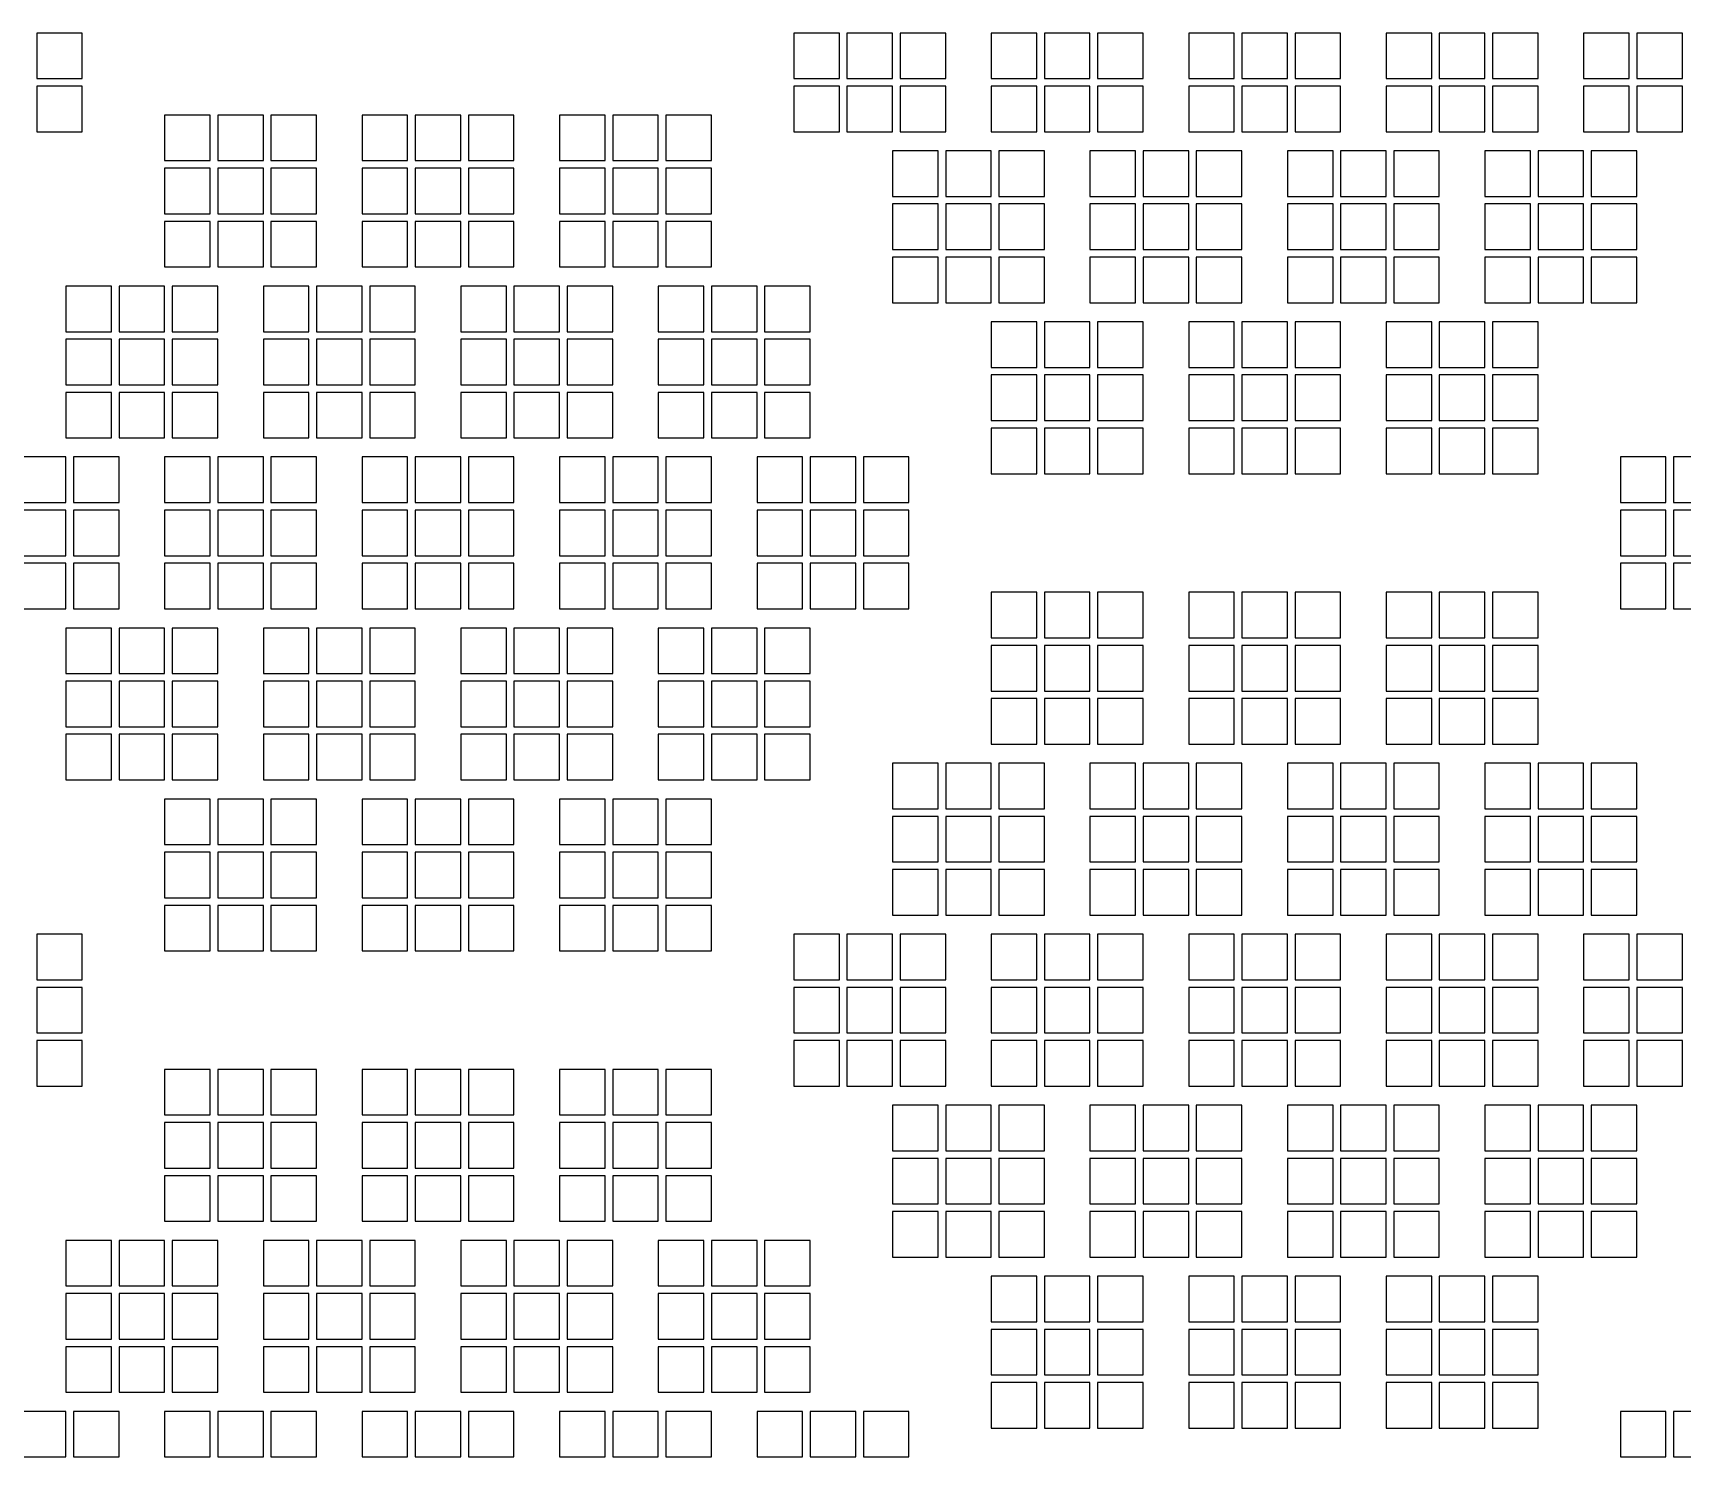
# Model space of a CAD drawing. Extents: x -49 to 54, y -38 to 38.
# Drawn here: x 27.26 to 38.13, y -20.22 to -10.85 of the extents above; entities that cross this region are included whole.
import ezdxf

# ---------------------------------------------------------------- set-up
doc = ezdxf.new("R2010")
doc.units = 0
doc.layers.add('BACK_LAYER', color=5, linetype='CONTINUOUS')

msp = doc.modelspace()

# ---------------------------------------------------------------- linework, layer by layer
at = {"layer": 'BACK_LAYER'}
for points in [[(27.288, -11.147), (27.588, -11.147), (27.588, -10.847), (27.288, -10.847)], [(32.272, -11.147), (32.572, -11.147), (32.572, -10.847), (32.272, -10.847)], [(32.622, -11.147), (32.922, -11.147), (32.922, -10.847), (32.622, -10.847)], [(32.972, -11.147), (33.272, -11.147), (33.272, -10.847), (32.972, -10.847)], [(33.572, -11.147), (33.872, -11.147), (33.872, -10.847), (33.572, -10.847)], [(33.922, -11.147), (34.222, -11.147), (34.222, -10.847), (33.922, -10.847)], [(34.272, -11.147), (34.572, -11.147), (34.572, -10.847), (34.272, -10.847)], [(34.872, -11.147), (35.172, -11.147), (35.172, -10.847), (34.872, -10.847)], [(35.222, -11.147), (35.522, -11.147), (35.522, -10.847), (35.222, -10.847)], [(35.572, -11.147), (35.872, -11.147), (35.872, -10.847), (35.572, -10.847)], [(36.172, -11.147), (36.472, -11.147), (36.472, -10.847), (36.172, -10.847)], [(36.522, -11.147), (36.822, -11.147), (36.822, -10.847), (36.522, -10.847)], [(36.872, -11.147), (37.172, -11.147), (37.172, -10.847), (36.872, -10.847)], [(37.472, -11.147), (37.772, -11.147), (37.772, -10.847), (37.472, -10.847)], [(37.822, -11.147), (38.122, -11.147), (38.122, -10.847), (37.822, -10.847)], [(27.288, -11.497), (27.588, -11.497), (27.588, -11.197), (27.288, -11.197)], [(32.272, -11.497), (32.572, -11.497), (32.572, -11.197), (32.272, -11.197)], [(32.622, -11.497), (32.922, -11.497), (32.922, -11.197), (32.622, -11.197)], [(32.972, -11.497), (33.272, -11.497), (33.272, -11.197), (32.972, -11.197)], [(33.572, -11.497), (33.872, -11.497), (33.872, -11.197), (33.572, -11.197)], [(33.922, -11.497), (34.222, -11.497), (34.222, -11.197), (33.922, -11.197)], [(34.272, -11.497), (34.572, -11.497), (34.572, -11.197), (34.272, -11.197)], [(34.872, -11.497), (35.172, -11.497), (35.172, -11.197), (34.872, -11.197)], [(35.222, -11.497), (35.522, -11.497), (35.522, -11.197), (35.222, -11.197)], [(35.572, -11.497), (35.872, -11.497), (35.872, -11.197), (35.572, -11.197)], [(36.172, -11.497), (36.472, -11.497), (36.472, -11.197), (36.172, -11.197)], [(36.522, -11.497), (36.822, -11.497), (36.822, -11.197), (36.522, -11.197)], [(36.872, -11.497), (37.172, -11.497), (37.172, -11.197), (36.872, -11.197)], [(37.472, -11.497), (37.772, -11.497), (37.772, -11.197), (37.472, -11.197)], [(37.822, -11.497), (38.122, -11.497), (38.122, -11.197), (37.822, -11.197)], [(28.13, -11.687), (28.43, -11.687), (28.43, -11.387), (28.13, -11.387)], [(28.48, -11.687), (28.78, -11.687), (28.78, -11.387), (28.48, -11.387)], [(28.83, -11.687), (29.13, -11.687), (29.13, -11.387), (28.83, -11.387)], [(29.43, -11.687), (29.73, -11.687), (29.73, -11.387), (29.43, -11.387)], [(29.78, -11.687), (30.08, -11.687), (30.08, -11.387), (29.78, -11.387)], [(30.13, -11.687), (30.43, -11.687), (30.43, -11.387), (30.13, -11.387)], [(30.73, -11.687), (31.03, -11.687), (31.03, -11.387), (30.73, -11.387)], [(31.08, -11.687), (31.38, -11.687), (31.38, -11.387), (31.08, -11.387)], [(31.43, -11.687), (31.73, -11.687), (31.73, -11.387), (31.43, -11.387)], [(32.922, -11.922), (33.222, -11.922), (33.222, -11.622), (32.922, -11.622)], [(33.272, -11.922), (33.572, -11.922), (33.572, -11.622), (33.272, -11.622)], [(33.622, -11.922), (33.922, -11.922), (33.922, -11.622), (33.622, -11.622)], [(34.222, -11.922), (34.522, -11.922), (34.522, -11.622), (34.222, -11.622)], [(34.572, -11.922), (34.872, -11.922), (34.872, -11.622), (34.572, -11.622)], [(34.922, -11.922), (35.222, -11.922), (35.222, -11.622), (34.922, -11.622)], [(35.522, -11.922), (35.822, -11.922), (35.822, -11.622), (35.522, -11.622)], [(35.872, -11.922), (36.172, -11.922), (36.172, -11.622), (35.872, -11.622)], [(36.222, -11.922), (36.522, -11.922), (36.522, -11.622), (36.222, -11.622)], [(36.822, -11.922), (37.122, -11.922), (37.122, -11.622), (36.822, -11.622)], [(37.172, -11.922), (37.472, -11.922), (37.472, -11.622), (37.172, -11.622)], [(37.522, -11.922), (37.822, -11.922), (37.822, -11.622), (37.522, -11.622)], [(28.13, -12.037), (28.43, -12.037), (28.43, -11.737), (28.13, -11.737)], [(28.48, -12.037), (28.78, -12.037), (28.78, -11.737), (28.48, -11.737)], [(28.83, -12.037), (29.13, -12.037), (29.13, -11.737), (28.83, -11.737)], [(29.43, -12.037), (29.73, -12.037), (29.73, -11.737), (29.43, -11.737)], [(29.78, -12.037), (30.08, -12.037), (30.08, -11.737), (29.78, -11.737)], [(30.13, -12.037), (30.43, -12.037), (30.43, -11.737), (30.13, -11.737)], [(30.73, -12.037), (31.03, -12.037), (31.03, -11.737), (30.73, -11.737)], [(31.08, -12.037), (31.38, -12.037), (31.38, -11.737), (31.08, -11.737)], [(31.43, -12.037), (31.73, -12.037), (31.73, -11.737), (31.43, -11.737)], [(32.922, -12.272), (33.222, -12.272), (33.222, -11.972), (32.922, -11.972)], [(33.272, -12.272), (33.572, -12.272), (33.572, -11.972), (33.272, -11.972)], [(33.622, -12.272), (33.922, -12.272), (33.922, -11.972), (33.622, -11.972)], [(34.222, -12.272), (34.522, -12.272), (34.522, -11.972), (34.222, -11.972)], [(34.572, -12.272), (34.872, -12.272), (34.872, -11.972), (34.572, -11.972)], [(34.922, -12.272), (35.222, -12.272), (35.222, -11.972), (34.922, -11.972)], [(35.522, -12.272), (35.822, -12.272), (35.822, -11.972), (35.522, -11.972)], [(35.872, -12.272), (36.172, -12.272), (36.172, -11.972), (35.872, -11.972)], [(36.222, -12.272), (36.522, -12.272), (36.522, -11.972), (36.222, -11.972)], [(36.822, -12.272), (37.122, -12.272), (37.122, -11.972), (36.822, -11.972)], [(37.172, -12.272), (37.472, -12.272), (37.472, -11.972), (37.172, -11.972)], [(37.522, -12.272), (37.822, -12.272), (37.822, -11.972), (37.522, -11.972)], [(28.13, -12.387), (28.43, -12.387), (28.43, -12.087), (28.13, -12.087)], [(28.48, -12.387), (28.78, -12.387), (28.78, -12.087), (28.48, -12.087)], [(28.83, -12.387), (29.13, -12.387), (29.13, -12.087), (28.83, -12.087)], [(29.43, -12.387), (29.73, -12.387), (29.73, -12.087), (29.43, -12.087)], [(29.78, -12.387), (30.08, -12.387), (30.08, -12.087), (29.78, -12.087)], [(30.13, -12.387), (30.43, -12.387), (30.43, -12.087), (30.13, -12.087)], [(30.73, -12.387), (31.03, -12.387), (31.03, -12.087), (30.73, -12.087)], [(31.08, -12.387), (31.38, -12.387), (31.38, -12.087), (31.08, -12.087)], [(31.43, -12.387), (31.73, -12.387), (31.73, -12.087), (31.43, -12.087)], [(32.922, -12.622), (33.222, -12.622), (33.222, -12.322), (32.922, -12.322)], [(33.272, -12.622), (33.572, -12.622), (33.572, -12.322), (33.272, -12.322)], [(33.622, -12.622), (33.922, -12.622), (33.922, -12.322), (33.622, -12.322)], [(34.222, -12.622), (34.522, -12.622), (34.522, -12.322), (34.222, -12.322)], [(34.572, -12.622), (34.872, -12.622), (34.872, -12.322), (34.572, -12.322)], [(34.922, -12.622), (35.222, -12.622), (35.222, -12.322), (34.922, -12.322)], [(35.522, -12.622), (35.822, -12.622), (35.822, -12.322), (35.522, -12.322)], [(35.872, -12.622), (36.172, -12.622), (36.172, -12.322), (35.872, -12.322)], [(36.222, -12.622), (36.522, -12.622), (36.522, -12.322), (36.222, -12.322)], [(36.822, -12.622), (37.122, -12.622), (37.122, -12.322), (36.822, -12.322)], [(37.172, -12.622), (37.472, -12.622), (37.472, -12.322), (37.172, -12.322)], [(37.522, -12.622), (37.822, -12.622), (37.822, -12.322), (37.522, -12.322)], [(27.48, -12.813), (27.78, -12.813), (27.78, -12.513), (27.48, -12.513)], [(27.83, -12.813), (28.13, -12.813), (28.13, -12.513), (27.83, -12.513)], [(28.18, -12.813), (28.48, -12.813), (28.48, -12.513), (28.18, -12.513)], [(28.78, -12.813), (29.08, -12.813), (29.08, -12.513), (28.78, -12.513)], [(29.13, -12.813), (29.43, -12.813), (29.43, -12.513), (29.13, -12.513)], [(29.48, -12.813), (29.78, -12.813), (29.78, -12.513), (29.48, -12.513)], [(30.08, -12.813), (30.38, -12.813), (30.38, -12.513), (30.08, -12.513)], [(30.43, -12.813), (30.73, -12.813), (30.73, -12.513), (30.43, -12.513)], [(30.78, -12.813), (31.08, -12.813), (31.08, -12.513), (30.78, -12.513)], [(31.38, -12.813), (31.68, -12.813), (31.68, -12.513), (31.38, -12.513)], [(31.73, -12.813), (32.03, -12.813), (32.03, -12.513), (31.73, -12.513)], [(32.08, -12.813), (32.38, -12.813), (32.38, -12.513), (32.08, -12.513)], [(33.572, -13.048), (33.872, -13.048), (33.872, -12.748), (33.572, -12.748)], [(33.922, -13.048), (34.222, -13.048), (34.222, -12.748), (33.922, -12.748)], [(34.272, -13.048), (34.572, -13.048), (34.572, -12.748), (34.272, -12.748)], [(34.872, -13.048), (35.172, -13.048), (35.172, -12.748), (34.872, -12.748)], [(35.222, -13.048), (35.522, -13.048), (35.522, -12.748), (35.222, -12.748)], [(35.572, -13.048), (35.872, -13.048), (35.872, -12.748), (35.572, -12.748)], [(36.172, -13.048), (36.472, -13.048), (36.472, -12.748), (36.172, -12.748)], [(36.522, -13.048), (36.822, -13.048), (36.822, -12.748), (36.522, -12.748)], [(36.872, -13.048), (37.172, -13.048), (37.172, -12.748), (36.872, -12.748)], [(27.48, -13.163), (27.78, -13.163), (27.78, -12.863), (27.48, -12.863)], [(27.83, -13.163), (28.13, -13.163), (28.13, -12.863), (27.83, -12.863)], [(28.18, -13.163), (28.48, -13.163), (28.48, -12.863), (28.18, -12.863)], [(28.78, -13.163), (29.08, -13.163), (29.08, -12.863), (28.78, -12.863)], [(29.13, -13.163), (29.43, -13.163), (29.43, -12.863), (29.13, -12.863)], [(29.48, -13.163), (29.78, -13.163), (29.78, -12.863), (29.48, -12.863)], [(30.08, -13.163), (30.38, -13.163), (30.38, -12.863), (30.08, -12.863)], [(30.43, -13.163), (30.73, -13.163), (30.73, -12.863), (30.43, -12.863)], [(30.78, -13.163), (31.08, -13.163), (31.08, -12.863), (30.78, -12.863)], [(31.38, -13.163), (31.68, -13.163), (31.68, -12.863), (31.38, -12.863)], [(31.73, -13.163), (32.03, -13.163), (32.03, -12.863), (31.73, -12.863)], [(32.08, -13.163), (32.38, -13.163), (32.38, -12.863), (32.08, -12.863)], [(33.572, -13.398), (33.872, -13.398), (33.872, -13.098), (33.572, -13.098)], [(33.922, -13.398), (34.222, -13.398), (34.222, -13.098), (33.922, -13.098)], [(34.272, -13.398), (34.572, -13.398), (34.572, -13.098), (34.272, -13.098)], [(34.872, -13.398), (35.172, -13.398), (35.172, -13.098), (34.872, -13.098)], [(35.222, -13.398), (35.522, -13.398), (35.522, -13.098), (35.222, -13.098)], [(35.572, -13.398), (35.872, -13.398), (35.872, -13.098), (35.572, -13.098)], [(36.172, -13.398), (36.472, -13.398), (36.472, -13.098), (36.172, -13.098)], [(36.522, -13.398), (36.822, -13.398), (36.822, -13.098), (36.522, -13.098)], [(36.872, -13.398), (37.172, -13.398), (37.172, -13.098), (36.872, -13.098)], [(27.48, -13.513), (27.78, -13.513), (27.78, -13.213), (27.48, -13.213)], [(27.83, -13.513), (28.13, -13.513), (28.13, -13.213), (27.83, -13.213)], [(28.18, -13.513), (28.48, -13.513), (28.48, -13.213), (28.18, -13.213)], [(28.78, -13.513), (29.08, -13.513), (29.08, -13.213), (28.78, -13.213)], [(29.13, -13.513), (29.43, -13.513), (29.43, -13.213), (29.13, -13.213)], [(29.48, -13.513), (29.78, -13.513), (29.78, -13.213), (29.48, -13.213)], [(30.08, -13.513), (30.38, -13.513), (30.38, -13.213), (30.08, -13.213)], [(30.43, -13.513), (30.73, -13.513), (30.73, -13.213), (30.43, -13.213)], [(30.78, -13.513), (31.08, -13.513), (31.08, -13.213), (30.78, -13.213)], [(31.38, -13.513), (31.68, -13.513), (31.68, -13.213), (31.38, -13.213)], [(31.73, -13.513), (32.03, -13.513), (32.03, -13.213), (31.73, -13.213)], [(32.08, -13.513), (32.38, -13.513), (32.38, -13.213), (32.08, -13.213)], [(33.572, -13.748), (33.872, -13.748), (33.872, -13.448), (33.572, -13.448)], [(33.922, -13.748), (34.222, -13.748), (34.222, -13.448), (33.922, -13.448)], [(34.272, -13.748), (34.572, -13.748), (34.572, -13.448), (34.272, -13.448)], [(34.872, -13.748), (35.172, -13.748), (35.172, -13.448), (34.872, -13.448)], [(35.222, -13.748), (35.522, -13.748), (35.522, -13.448), (35.222, -13.448)], [(35.572, -13.748), (35.872, -13.748), (35.872, -13.448), (35.572, -13.448)], [(36.172, -13.748), (36.472, -13.748), (36.472, -13.448), (36.172, -13.448)], [(36.522, -13.748), (36.822, -13.748), (36.822, -13.448), (36.522, -13.448)], [(36.872, -13.748), (37.172, -13.748), (37.172, -13.448), (36.872, -13.448)], [(27.18, -13.938), (27.48, -13.938), (27.48, -13.638), (27.18, -13.638)], [(27.53, -13.938), (27.83, -13.938), (27.83, -13.638), (27.53, -13.638)], [(28.13, -13.938), (28.43, -13.938), (28.43, -13.638), (28.13, -13.638)], [(28.48, -13.938), (28.78, -13.938), (28.78, -13.638), (28.48, -13.638)], [(28.83, -13.938), (29.13, -13.938), (29.13, -13.638), (28.83, -13.638)], [(29.43, -13.938), (29.73, -13.938), (29.73, -13.638), (29.43, -13.638)], [(29.78, -13.938), (30.08, -13.938), (30.08, -13.638), (29.78, -13.638)], [(30.13, -13.938), (30.43, -13.938), (30.43, -13.638), (30.13, -13.638)], [(30.73, -13.938), (31.03, -13.938), (31.03, -13.638), (30.73, -13.638)], [(31.08, -13.938), (31.38, -13.938), (31.38, -13.638), (31.08, -13.638)], [(31.43, -13.938), (31.73, -13.938), (31.73, -13.638), (31.43, -13.638)], [(32.03, -13.938), (32.33, -13.938), (32.33, -13.638), (32.03, -13.638)], [(32.38, -13.938), (32.68, -13.938), (32.68, -13.638), (32.38, -13.638)], [(32.73, -13.938), (33.03, -13.938), (33.03, -13.638), (32.73, -13.638)], [(37.714, -13.938), (38.014, -13.938), (38.014, -13.638), (37.714, -13.638)], [(38.064, -13.938), (38.364, -13.938), (38.364, -13.638), (38.064, -13.638)], [(27.18, -14.288), (27.48, -14.288), (27.48, -13.988), (27.18, -13.988)], [(27.53, -14.288), (27.83, -14.288), (27.83, -13.988), (27.53, -13.988)], [(28.13, -14.288), (28.43, -14.288), (28.43, -13.988), (28.13, -13.988)], [(28.48, -14.288), (28.78, -14.288), (28.78, -13.988), (28.48, -13.988)], [(28.83, -14.288), (29.13, -14.288), (29.13, -13.988), (28.83, -13.988)], [(29.43, -14.288), (29.73, -14.288), (29.73, -13.988), (29.43, -13.988)], [(29.78, -14.288), (30.08, -14.288), (30.08, -13.988), (29.78, -13.988)], [(30.13, -14.288), (30.43, -14.288), (30.43, -13.988), (30.13, -13.988)], [(30.73, -14.288), (31.03, -14.288), (31.03, -13.988), (30.73, -13.988)], [(31.08, -14.288), (31.38, -14.288), (31.38, -13.988), (31.08, -13.988)], [(31.43, -14.288), (31.73, -14.288), (31.73, -13.988), (31.43, -13.988)], [(32.03, -14.288), (32.33, -14.288), (32.33, -13.988), (32.03, -13.988)], [(32.38, -14.288), (32.68, -14.288), (32.68, -13.988), (32.38, -13.988)], [(32.73, -14.288), (33.03, -14.288), (33.03, -13.988), (32.73, -13.988)], [(37.714, -14.288), (38.014, -14.288), (38.014, -13.988), (37.714, -13.988)], [(38.064, -14.288), (38.364, -14.288), (38.364, -13.988), (38.064, -13.988)], [(27.18, -14.638), (27.48, -14.638), (27.48, -14.338), (27.18, -14.338)], [(27.53, -14.638), (27.83, -14.638), (27.83, -14.338), (27.53, -14.338)], [(28.13, -14.638), (28.43, -14.638), (28.43, -14.338), (28.13, -14.338)], [(28.48, -14.638), (28.78, -14.638), (28.78, -14.338), (28.48, -14.338)], [(28.83, -14.638), (29.13, -14.638), (29.13, -14.338), (28.83, -14.338)], [(29.43, -14.638), (29.73, -14.638), (29.73, -14.338), (29.43, -14.338)], [(29.78, -14.638), (30.08, -14.638), (30.08, -14.338), (29.78, -14.338)], [(30.13, -14.638), (30.43, -14.638), (30.43, -14.338), (30.13, -14.338)], [(30.73, -14.638), (31.03, -14.638), (31.03, -14.338), (30.73, -14.338)], [(31.08, -14.638), (31.38, -14.638), (31.38, -14.338), (31.08, -14.338)], [(31.43, -14.638), (31.73, -14.638), (31.73, -14.338), (31.43, -14.338)], [(32.03, -14.638), (32.33, -14.638), (32.33, -14.338), (32.03, -14.338)], [(32.38, -14.638), (32.68, -14.638), (32.68, -14.338), (32.38, -14.338)], [(32.73, -14.638), (33.03, -14.638), (33.03, -14.338), (32.73, -14.338)], [(37.714, -14.638), (38.014, -14.638), (38.014, -14.338), (37.714, -14.338)], [(38.064, -14.638), (38.364, -14.638), (38.364, -14.338), (38.064, -14.338)], [(33.572, -14.829), (33.872, -14.829), (33.872, -14.529), (33.572, -14.529)], [(33.922, -14.829), (34.222, -14.829), (34.222, -14.529), (33.922, -14.529)], [(34.272, -14.829), (34.572, -14.829), (34.572, -14.529), (34.272, -14.529)], [(34.872, -14.829), (35.172, -14.829), (35.172, -14.529), (34.872, -14.529)], [(35.222, -14.829), (35.522, -14.829), (35.522, -14.529), (35.222, -14.529)], [(35.572, -14.829), (35.872, -14.829), (35.872, -14.529), (35.572, -14.529)], [(36.172, -14.829), (36.472, -14.829), (36.472, -14.529), (36.172, -14.529)], [(36.522, -14.829), (36.822, -14.829), (36.822, -14.529), (36.522, -14.529)], [(36.872, -14.829), (37.172, -14.829), (37.172, -14.529), (36.872, -14.529)], [(27.48, -15.064), (27.78, -15.064), (27.78, -14.764), (27.48, -14.764)], [(27.83, -15.064), (28.13, -15.064), (28.13, -14.764), (27.83, -14.764)], [(28.18, -15.064), (28.48, -15.064), (28.48, -14.764), (28.18, -14.764)], [(28.78, -15.064), (29.08, -15.064), (29.08, -14.764), (28.78, -14.764)], [(29.13, -15.064), (29.43, -15.064), (29.43, -14.764), (29.13, -14.764)], [(29.48, -15.064), (29.78, -15.064), (29.78, -14.764), (29.48, -14.764)], [(30.08, -15.064), (30.38, -15.064), (30.38, -14.764), (30.08, -14.764)], [(30.43, -15.064), (30.73, -15.064), (30.73, -14.764), (30.43, -14.764)], [(30.78, -15.064), (31.08, -15.064), (31.08, -14.764), (30.78, -14.764)], [(31.38, -15.064), (31.68, -15.064), (31.68, -14.764), (31.38, -14.764)], [(31.73, -15.064), (32.03, -15.064), (32.03, -14.764), (31.73, -14.764)], [(32.08, -15.064), (32.38, -15.064), (32.38, -14.764), (32.08, -14.764)], [(33.572, -15.179), (33.872, -15.179), (33.872, -14.879), (33.572, -14.879)], [(33.922, -15.179), (34.222, -15.179), (34.222, -14.879), (33.922, -14.879)], [(34.272, -15.179), (34.572, -15.179), (34.572, -14.879), (34.272, -14.879)], [(34.872, -15.179), (35.172, -15.179), (35.172, -14.879), (34.872, -14.879)], [(35.222, -15.179), (35.522, -15.179), (35.522, -14.879), (35.222, -14.879)], [(35.572, -15.179), (35.872, -15.179), (35.872, -14.879), (35.572, -14.879)], [(36.172, -15.179), (36.472, -15.179), (36.472, -14.879), (36.172, -14.879)], [(36.522, -15.179), (36.822, -15.179), (36.822, -14.879), (36.522, -14.879)], [(36.872, -15.179), (37.172, -15.179), (37.172, -14.879), (36.872, -14.879)], [(27.48, -15.414), (27.78, -15.414), (27.78, -15.114), (27.48, -15.114)], [(27.83, -15.414), (28.13, -15.414), (28.13, -15.114), (27.83, -15.114)], [(28.18, -15.414), (28.48, -15.414), (28.48, -15.114), (28.18, -15.114)], [(28.78, -15.414), (29.08, -15.414), (29.08, -15.114), (28.78, -15.114)], [(29.13, -15.414), (29.43, -15.414), (29.43, -15.114), (29.13, -15.114)], [(29.48, -15.414), (29.78, -15.414), (29.78, -15.114), (29.48, -15.114)], [(30.08, -15.414), (30.38, -15.414), (30.38, -15.114), (30.08, -15.114)], [(30.43, -15.414), (30.73, -15.414), (30.73, -15.114), (30.43, -15.114)], [(30.78, -15.414), (31.08, -15.414), (31.08, -15.114), (30.78, -15.114)], [(31.38, -15.414), (31.68, -15.414), (31.68, -15.114), (31.38, -15.114)], [(31.73, -15.414), (32.03, -15.414), (32.03, -15.114), (31.73, -15.114)], [(32.08, -15.414), (32.38, -15.414), (32.38, -15.114), (32.08, -15.114)], [(33.572, -15.529), (33.872, -15.529), (33.872, -15.229), (33.572, -15.229)], [(33.922, -15.529), (34.222, -15.529), (34.222, -15.229), (33.922, -15.229)], [(34.272, -15.529), (34.572, -15.529), (34.572, -15.229), (34.272, -15.229)], [(34.872, -15.529), (35.172, -15.529), (35.172, -15.229), (34.872, -15.229)], [(35.222, -15.529), (35.522, -15.529), (35.522, -15.229), (35.222, -15.229)], [(35.572, -15.529), (35.872, -15.529), (35.872, -15.229), (35.572, -15.229)], [(36.172, -15.529), (36.472, -15.529), (36.472, -15.229), (36.172, -15.229)], [(36.522, -15.529), (36.822, -15.529), (36.822, -15.229), (36.522, -15.229)], [(36.872, -15.529), (37.172, -15.529), (37.172, -15.229), (36.872, -15.229)], [(27.48, -15.764), (27.78, -15.764), (27.78, -15.464), (27.48, -15.464)], [(27.83, -15.764), (28.13, -15.764), (28.13, -15.464), (27.83, -15.464)], [(28.18, -15.764), (28.48, -15.764), (28.48, -15.464), (28.18, -15.464)], [(28.78, -15.764), (29.08, -15.764), (29.08, -15.464), (28.78, -15.464)], [(29.13, -15.764), (29.43, -15.764), (29.43, -15.464), (29.13, -15.464)], [(29.48, -15.764), (29.78, -15.764), (29.78, -15.464), (29.48, -15.464)], [(30.08, -15.764), (30.38, -15.764), (30.38, -15.464), (30.08, -15.464)], [(30.43, -15.764), (30.73, -15.764), (30.73, -15.464), (30.43, -15.464)], [(30.78, -15.764), (31.08, -15.764), (31.08, -15.464), (30.78, -15.464)], [(31.38, -15.764), (31.68, -15.764), (31.68, -15.464), (31.38, -15.464)], [(31.73, -15.764), (32.03, -15.764), (32.03, -15.464), (31.73, -15.464)], [(32.08, -15.764), (32.38, -15.764), (32.38, -15.464), (32.08, -15.464)], [(32.922, -15.954), (33.222, -15.954), (33.222, -15.654), (32.922, -15.654)], [(33.272, -15.954), (33.572, -15.954), (33.572, -15.654), (33.272, -15.654)], [(33.622, -15.954), (33.922, -15.954), (33.922, -15.654), (33.622, -15.654)], [(34.222, -15.954), (34.522, -15.954), (34.522, -15.654), (34.222, -15.654)], [(34.572, -15.954), (34.872, -15.954), (34.872, -15.654), (34.572, -15.654)], [(34.922, -15.954), (35.222, -15.954), (35.222, -15.654), (34.922, -15.654)], [(35.522, -15.954), (35.822, -15.954), (35.822, -15.654), (35.522, -15.654)], [(35.872, -15.954), (36.172, -15.954), (36.172, -15.654), (35.872, -15.654)], [(36.222, -15.954), (36.522, -15.954), (36.522, -15.654), (36.222, -15.654)], [(36.822, -15.954), (37.122, -15.954), (37.122, -15.654), (36.822, -15.654)], [(37.172, -15.954), (37.472, -15.954), (37.472, -15.654), (37.172, -15.654)], [(37.522, -15.954), (37.822, -15.954), (37.822, -15.654), (37.522, -15.654)], [(28.13, -16.19), (28.43, -16.19), (28.43, -15.89), (28.13, -15.89)], [(28.48, -16.19), (28.78, -16.19), (28.78, -15.89), (28.48, -15.89)], [(28.83, -16.19), (29.13, -16.19), (29.13, -15.89), (28.83, -15.89)], [(29.43, -16.19), (29.73, -16.19), (29.73, -15.89), (29.43, -15.89)], [(29.78, -16.19), (30.08, -16.19), (30.08, -15.89), (29.78, -15.89)], [(30.13, -16.19), (30.43, -16.19), (30.43, -15.89), (30.13, -15.89)], [(30.73, -16.19), (31.03, -16.19), (31.03, -15.89), (30.73, -15.89)], [(31.08, -16.19), (31.38, -16.19), (31.38, -15.89), (31.08, -15.89)], [(31.43, -16.19), (31.73, -16.19), (31.73, -15.89), (31.43, -15.89)], [(32.922, -16.304), (33.222, -16.304), (33.222, -16.004), (32.922, -16.004)], [(33.272, -16.304), (33.572, -16.304), (33.572, -16.004), (33.272, -16.004)], [(33.622, -16.304), (33.922, -16.304), (33.922, -16.004), (33.622, -16.004)], [(34.222, -16.304), (34.522, -16.304), (34.522, -16.004), (34.222, -16.004)], [(34.572, -16.304), (34.872, -16.304), (34.872, -16.004), (34.572, -16.004)], [(34.922, -16.304), (35.222, -16.304), (35.222, -16.004), (34.922, -16.004)], [(35.522, -16.304), (35.822, -16.304), (35.822, -16.004), (35.522, -16.004)], [(35.872, -16.304), (36.172, -16.304), (36.172, -16.004), (35.872, -16.004)], [(36.222, -16.304), (36.522, -16.304), (36.522, -16.004), (36.222, -16.004)], [(36.822, -16.304), (37.122, -16.304), (37.122, -16.004), (36.822, -16.004)], [(37.172, -16.304), (37.472, -16.304), (37.472, -16.004), (37.172, -16.004)], [(37.522, -16.304), (37.822, -16.304), (37.822, -16.004), (37.522, -16.004)], [(28.13, -16.54), (28.43, -16.54), (28.43, -16.24), (28.13, -16.24)], [(28.48, -16.54), (28.78, -16.54), (28.78, -16.24), (28.48, -16.24)], [(28.83, -16.54), (29.13, -16.54), (29.13, -16.24), (28.83, -16.24)], [(29.43, -16.54), (29.73, -16.54), (29.73, -16.24), (29.43, -16.24)], [(29.78, -16.54), (30.08, -16.54), (30.08, -16.24), (29.78, -16.24)], [(30.13, -16.54), (30.43, -16.54), (30.43, -16.24), (30.13, -16.24)], [(30.73, -16.54), (31.03, -16.54), (31.03, -16.24), (30.73, -16.24)], [(31.08, -16.54), (31.38, -16.54), (31.38, -16.24), (31.08, -16.24)], [(31.43, -16.54), (31.73, -16.54), (31.73, -16.24), (31.43, -16.24)], [(32.922, -16.654), (33.222, -16.654), (33.222, -16.354), (32.922, -16.354)], [(33.272, -16.654), (33.572, -16.654), (33.572, -16.354), (33.272, -16.354)], [(33.622, -16.654), (33.922, -16.654), (33.922, -16.354), (33.622, -16.354)], [(34.222, -16.654), (34.522, -16.654), (34.522, -16.354), (34.222, -16.354)], [(34.572, -16.654), (34.872, -16.654), (34.872, -16.354), (34.572, -16.354)], [(34.922, -16.654), (35.222, -16.654), (35.222, -16.354), (34.922, -16.354)], [(35.522, -16.654), (35.822, -16.654), (35.822, -16.354), (35.522, -16.354)], [(35.872, -16.654), (36.172, -16.654), (36.172, -16.354), (35.872, -16.354)], [(36.222, -16.654), (36.522, -16.654), (36.522, -16.354), (36.222, -16.354)], [(36.822, -16.654), (37.122, -16.654), (37.122, -16.354), (36.822, -16.354)], [(37.172, -16.654), (37.472, -16.654), (37.472, -16.354), (37.172, -16.354)], [(37.522, -16.654), (37.822, -16.654), (37.822, -16.354), (37.522, -16.354)], [(28.13, -16.89), (28.43, -16.89), (28.43, -16.59), (28.13, -16.59)], [(28.48, -16.89), (28.78, -16.89), (28.78, -16.59), (28.48, -16.59)], [(28.83, -16.89), (29.13, -16.89), (29.13, -16.59), (28.83, -16.59)], [(29.43, -16.89), (29.73, -16.89), (29.73, -16.59), (29.43, -16.59)], [(29.78, -16.89), (30.08, -16.89), (30.08, -16.59), (29.78, -16.59)], [(30.13, -16.89), (30.43, -16.89), (30.43, -16.59), (30.13, -16.59)], [(30.73, -16.89), (31.03, -16.89), (31.03, -16.59), (30.73, -16.59)], [(31.08, -16.89), (31.38, -16.89), (31.38, -16.59), (31.08, -16.59)], [(31.43, -16.89), (31.73, -16.89), (31.73, -16.59), (31.43, -16.59)], [(27.288, -17.08), (27.588, -17.08), (27.588, -16.78), (27.288, -16.78)], [(32.272, -17.08), (32.572, -17.08), (32.572, -16.78), (32.272, -16.78)], [(32.622, -17.08), (32.922, -17.08), (32.922, -16.78), (32.622, -16.78)], [(32.972, -17.08), (33.272, -17.08), (33.272, -16.78), (32.972, -16.78)], [(33.572, -17.08), (33.872, -17.08), (33.872, -16.78), (33.572, -16.78)], [(33.922, -17.08), (34.222, -17.08), (34.222, -16.78), (33.922, -16.78)], [(34.272, -17.08), (34.572, -17.08), (34.572, -16.78), (34.272, -16.78)], [(34.872, -17.08), (35.172, -17.08), (35.172, -16.78), (34.872, -16.78)], [(35.222, -17.08), (35.522, -17.08), (35.522, -16.78), (35.222, -16.78)], [(35.572, -17.08), (35.872, -17.08), (35.872, -16.78), (35.572, -16.78)], [(36.172, -17.08), (36.472, -17.08), (36.472, -16.78), (36.172, -16.78)], [(36.522, -17.08), (36.822, -17.08), (36.822, -16.78), (36.522, -16.78)], [(36.872, -17.08), (37.172, -17.08), (37.172, -16.78), (36.872, -16.78)], [(37.472, -17.08), (37.772, -17.08), (37.772, -16.78), (37.472, -16.78)], [(37.822, -17.08), (38.122, -17.08), (38.122, -16.78), (37.822, -16.78)], [(27.288, -17.43), (27.588, -17.43), (27.588, -17.13), (27.288, -17.13)], [(32.272, -17.43), (32.572, -17.43), (32.572, -17.13), (32.272, -17.13)], [(32.622, -17.43), (32.922, -17.43), (32.922, -17.13), (32.622, -17.13)], [(32.972, -17.43), (33.272, -17.43), (33.272, -17.13), (32.972, -17.13)], [(33.572, -17.43), (33.872, -17.43), (33.872, -17.13), (33.572, -17.13)], [(33.922, -17.43), (34.222, -17.43), (34.222, -17.13), (33.922, -17.13)], [(34.272, -17.43), (34.572, -17.43), (34.572, -17.13), (34.272, -17.13)], [(34.872, -17.43), (35.172, -17.43), (35.172, -17.13), (34.872, -17.13)], [(35.222, -17.43), (35.522, -17.43), (35.522, -17.13), (35.222, -17.13)], [(35.572, -17.43), (35.872, -17.43), (35.872, -17.13), (35.572, -17.13)], [(36.172, -17.43), (36.472, -17.43), (36.472, -17.13), (36.172, -17.13)], [(36.522, -17.43), (36.822, -17.43), (36.822, -17.13), (36.522, -17.13)], [(36.872, -17.43), (37.172, -17.43), (37.172, -17.13), (36.872, -17.13)], [(37.472, -17.43), (37.772, -17.43), (37.772, -17.13), (37.472, -17.13)], [(37.822, -17.43), (38.122, -17.43), (38.122, -17.13), (37.822, -17.13)], [(27.288, -17.78), (27.588, -17.78), (27.588, -17.48), (27.288, -17.48)], [(32.272, -17.78), (32.572, -17.78), (32.572, -17.48), (32.272, -17.48)], [(32.622, -17.78), (32.922, -17.78), (32.922, -17.48), (32.622, -17.48)], [(32.972, -17.78), (33.272, -17.78), (33.272, -17.48), (32.972, -17.48)], [(33.572, -17.78), (33.872, -17.78), (33.872, -17.48), (33.572, -17.48)], [(33.922, -17.78), (34.222, -17.78), (34.222, -17.48), (33.922, -17.48)], [(34.272, -17.78), (34.572, -17.78), (34.572, -17.48), (34.272, -17.48)], [(34.872, -17.78), (35.172, -17.78), (35.172, -17.48), (34.872, -17.48)], [(35.222, -17.78), (35.522, -17.78), (35.522, -17.48), (35.222, -17.48)], [(35.572, -17.78), (35.872, -17.78), (35.872, -17.48), (35.572, -17.48)], [(36.172, -17.78), (36.472, -17.78), (36.472, -17.48), (36.172, -17.48)], [(36.522, -17.78), (36.822, -17.78), (36.822, -17.48), (36.522, -17.48)], [(36.872, -17.78), (37.172, -17.78), (37.172, -17.48), (36.872, -17.48)], [(37.472, -17.78), (37.772, -17.78), (37.772, -17.48), (37.472, -17.48)], [(37.822, -17.78), (38.122, -17.78), (38.122, -17.48), (37.822, -17.48)], [(28.13, -17.97), (28.43, -17.97), (28.43, -17.67), (28.13, -17.67)], [(28.48, -17.97), (28.78, -17.97), (28.78, -17.67), (28.48, -17.67)], [(28.83, -17.97), (29.13, -17.97), (29.13, -17.67), (28.83, -17.67)], [(29.43, -17.97), (29.73, -17.97), (29.73, -17.67), (29.43, -17.67)], [(29.78, -17.97), (30.08, -17.97), (30.08, -17.67), (29.78, -17.67)], [(30.13, -17.97), (30.43, -17.97), (30.43, -17.67), (30.13, -17.67)], [(30.73, -17.97), (31.03, -17.97), (31.03, -17.67), (30.73, -17.67)], [(31.08, -17.97), (31.38, -17.97), (31.38, -17.67), (31.08, -17.67)], [(31.43, -17.97), (31.73, -17.97), (31.73, -17.67), (31.43, -17.67)], [(32.922, -18.206), (33.222, -18.206), (33.222, -17.906), (32.922, -17.906)], [(33.272, -18.206), (33.572, -18.206), (33.572, -17.906), (33.272, -17.906)], [(33.622, -18.206), (33.922, -18.206), (33.922, -17.906), (33.622, -17.906)], [(34.222, -18.206), (34.522, -18.206), (34.522, -17.906), (34.222, -17.906)], [(34.572, -18.206), (34.872, -18.206), (34.872, -17.906), (34.572, -17.906)], [(34.922, -18.206), (35.222, -18.206), (35.222, -17.906), (34.922, -17.906)], [(35.522, -18.206), (35.822, -18.206), (35.822, -17.906), (35.522, -17.906)], [(35.872, -18.206), (36.172, -18.206), (36.172, -17.906), (35.872, -17.906)], [(36.222, -18.206), (36.522, -18.206), (36.522, -17.906), (36.222, -17.906)], [(36.822, -18.206), (37.122, -18.206), (37.122, -17.906), (36.822, -17.906)], [(37.172, -18.206), (37.472, -18.206), (37.472, -17.906), (37.172, -17.906)], [(37.522, -18.206), (37.822, -18.206), (37.822, -17.906), (37.522, -17.906)], [(28.13, -18.32), (28.43, -18.32), (28.43, -18.02), (28.13, -18.02)], [(28.48, -18.32), (28.78, -18.32), (28.78, -18.02), (28.48, -18.02)], [(28.83, -18.32), (29.13, -18.32), (29.13, -18.02), (28.83, -18.02)], [(29.43, -18.32), (29.73, -18.32), (29.73, -18.02), (29.43, -18.02)], [(29.78, -18.32), (30.08, -18.32), (30.08, -18.02), (29.78, -18.02)], [(30.13, -18.32), (30.43, -18.32), (30.43, -18.02), (30.13, -18.02)], [(30.73, -18.32), (31.03, -18.32), (31.03, -18.02), (30.73, -18.02)], [(31.08, -18.32), (31.38, -18.32), (31.38, -18.02), (31.08, -18.02)], [(31.43, -18.32), (31.73, -18.32), (31.73, -18.02), (31.43, -18.02)], [(32.922, -18.556), (33.222, -18.556), (33.222, -18.256), (32.922, -18.256)], [(33.272, -18.556), (33.572, -18.556), (33.572, -18.256), (33.272, -18.256)], [(33.622, -18.556), (33.922, -18.556), (33.922, -18.256), (33.622, -18.256)], [(34.222, -18.556), (34.522, -18.556), (34.522, -18.256), (34.222, -18.256)], [(34.572, -18.556), (34.872, -18.556), (34.872, -18.256), (34.572, -18.256)], [(34.922, -18.556), (35.222, -18.556), (35.222, -18.256), (34.922, -18.256)], [(35.522, -18.556), (35.822, -18.556), (35.822, -18.256), (35.522, -18.256)], [(35.872, -18.556), (36.172, -18.556), (36.172, -18.256), (35.872, -18.256)], [(36.222, -18.556), (36.522, -18.556), (36.522, -18.256), (36.222, -18.256)], [(36.822, -18.556), (37.122, -18.556), (37.122, -18.256), (36.822, -18.256)], [(37.172, -18.556), (37.472, -18.556), (37.472, -18.256), (37.172, -18.256)], [(37.522, -18.556), (37.822, -18.556), (37.822, -18.256), (37.522, -18.256)], [(28.13, -18.67), (28.43, -18.67), (28.43, -18.37), (28.13, -18.37)], [(28.48, -18.67), (28.78, -18.67), (28.78, -18.37), (28.48, -18.37)], [(28.83, -18.67), (29.13, -18.67), (29.13, -18.37), (28.83, -18.37)], [(29.43, -18.67), (29.73, -18.67), (29.73, -18.37), (29.43, -18.37)], [(29.78, -18.67), (30.08, -18.67), (30.08, -18.37), (29.78, -18.37)], [(30.13, -18.67), (30.43, -18.67), (30.43, -18.37), (30.13, -18.37)], [(30.73, -18.67), (31.03, -18.67), (31.03, -18.37), (30.73, -18.37)], [(31.08, -18.67), (31.38, -18.67), (31.38, -18.37), (31.08, -18.37)], [(31.43, -18.67), (31.73, -18.67), (31.73, -18.37), (31.43, -18.37)], [(32.922, -18.906), (33.222, -18.906), (33.222, -18.606), (32.922, -18.606)], [(33.272, -18.906), (33.572, -18.906), (33.572, -18.606), (33.272, -18.606)], [(33.622, -18.906), (33.922, -18.906), (33.922, -18.606), (33.622, -18.606)], [(34.222, -18.906), (34.522, -18.906), (34.522, -18.606), (34.222, -18.606)], [(34.572, -18.906), (34.872, -18.906), (34.872, -18.606), (34.572, -18.606)], [(34.922, -18.906), (35.222, -18.906), (35.222, -18.606), (34.922, -18.606)], [(35.522, -18.906), (35.822, -18.906), (35.822, -18.606), (35.522, -18.606)], [(35.872, -18.906), (36.172, -18.906), (36.172, -18.606), (35.872, -18.606)], [(36.222, -18.906), (36.522, -18.906), (36.522, -18.606), (36.222, -18.606)], [(36.822, -18.906), (37.122, -18.906), (37.122, -18.606), (36.822, -18.606)], [(37.172, -18.906), (37.472, -18.906), (37.472, -18.606), (37.172, -18.606)], [(37.522, -18.906), (37.822, -18.906), (37.822, -18.606), (37.522, -18.606)], [(27.48, -19.096), (27.78, -19.096), (27.78, -18.796), (27.48, -18.796)], [(27.83, -19.096), (28.13, -19.096), (28.13, -18.796), (27.83, -18.796)], [(28.18, -19.096), (28.48, -19.096), (28.48, -18.796), (28.18, -18.796)], [(28.78, -19.096), (29.08, -19.096), (29.08, -18.796), (28.78, -18.796)], [(29.13, -19.096), (29.43, -19.096), (29.43, -18.796), (29.13, -18.796)], [(29.48, -19.096), (29.78, -19.096), (29.78, -18.796), (29.48, -18.796)], [(30.08, -19.096), (30.38, -19.096), (30.38, -18.796), (30.08, -18.796)], [(30.43, -19.096), (30.73, -19.096), (30.73, -18.796), (30.43, -18.796)], [(30.78, -19.096), (31.08, -19.096), (31.08, -18.796), (30.78, -18.796)], [(31.38, -19.096), (31.68, -19.096), (31.68, -18.796), (31.38, -18.796)], [(31.73, -19.096), (32.03, -19.096), (32.03, -18.796), (31.73, -18.796)], [(32.08, -19.096), (32.38, -19.096), (32.38, -18.796), (32.08, -18.796)], [(33.572, -19.332), (33.872, -19.332), (33.872, -19.032), (33.572, -19.032)], [(33.922, -19.332), (34.222, -19.332), (34.222, -19.032), (33.922, -19.032)], [(34.272, -19.332), (34.572, -19.332), (34.572, -19.032), (34.272, -19.032)], [(34.872, -19.332), (35.172, -19.332), (35.172, -19.032), (34.872, -19.032)], [(35.222, -19.332), (35.522, -19.332), (35.522, -19.032), (35.222, -19.032)], [(35.572, -19.332), (35.872, -19.332), (35.872, -19.032), (35.572, -19.032)], [(36.172, -19.332), (36.472, -19.332), (36.472, -19.032), (36.172, -19.032)], [(36.522, -19.332), (36.822, -19.332), (36.822, -19.032), (36.522, -19.032)], [(36.872, -19.332), (37.172, -19.332), (37.172, -19.032), (36.872, -19.032)], [(27.48, -19.446), (27.78, -19.446), (27.78, -19.146), (27.48, -19.146)], [(27.83, -19.446), (28.13, -19.446), (28.13, -19.146), (27.83, -19.146)], [(28.18, -19.446), (28.48, -19.446), (28.48, -19.146), (28.18, -19.146)], [(28.78, -19.446), (29.08, -19.446), (29.08, -19.146), (28.78, -19.146)], [(29.13, -19.446), (29.43, -19.446), (29.43, -19.146), (29.13, -19.146)], [(29.48, -19.446), (29.78, -19.446), (29.78, -19.146), (29.48, -19.146)], [(30.08, -19.446), (30.38, -19.446), (30.38, -19.146), (30.08, -19.146)], [(30.43, -19.446), (30.73, -19.446), (30.73, -19.146), (30.43, -19.146)], [(30.78, -19.446), (31.08, -19.446), (31.08, -19.146), (30.78, -19.146)], [(31.38, -19.446), (31.68, -19.446), (31.68, -19.146), (31.38, -19.146)], [(31.73, -19.446), (32.03, -19.446), (32.03, -19.146), (31.73, -19.146)], [(32.08, -19.446), (32.38, -19.446), (32.38, -19.146), (32.08, -19.146)], [(33.572, -19.682), (33.872, -19.682), (33.872, -19.382), (33.572, -19.382)], [(33.922, -19.682), (34.222, -19.682), (34.222, -19.382), (33.922, -19.382)], [(34.272, -19.682), (34.572, -19.682), (34.572, -19.382), (34.272, -19.382)], [(34.872, -19.682), (35.172, -19.682), (35.172, -19.382), (34.872, -19.382)], [(35.222, -19.682), (35.522, -19.682), (35.522, -19.382), (35.222, -19.382)], [(35.572, -19.682), (35.872, -19.682), (35.872, -19.382), (35.572, -19.382)], [(36.172, -19.682), (36.472, -19.682), (36.472, -19.382), (36.172, -19.382)], [(36.522, -19.682), (36.822, -19.682), (36.822, -19.382), (36.522, -19.382)], [(36.872, -19.682), (37.172, -19.682), (37.172, -19.382), (36.872, -19.382)], [(27.48, -19.796), (27.78, -19.796), (27.78, -19.496), (27.48, -19.496)], [(27.83, -19.796), (28.13, -19.796), (28.13, -19.496), (27.83, -19.496)], [(28.18, -19.796), (28.48, -19.796), (28.48, -19.496), (28.18, -19.496)], [(28.78, -19.796), (29.08, -19.796), (29.08, -19.496), (28.78, -19.496)], [(29.13, -19.796), (29.43, -19.796), (29.43, -19.496), (29.13, -19.496)], [(29.48, -19.796), (29.78, -19.796), (29.78, -19.496), (29.48, -19.496)], [(30.08, -19.796), (30.38, -19.796), (30.38, -19.496), (30.08, -19.496)], [(30.43, -19.796), (30.73, -19.796), (30.73, -19.496), (30.43, -19.496)], [(30.78, -19.796), (31.08, -19.796), (31.08, -19.496), (30.78, -19.496)], [(31.38, -19.796), (31.68, -19.796), (31.68, -19.496), (31.38, -19.496)], [(31.73, -19.796), (32.03, -19.796), (32.03, -19.496), (31.73, -19.496)], [(32.08, -19.796), (32.38, -19.796), (32.38, -19.496), (32.08, -19.496)], [(33.572, -20.032), (33.872, -20.032), (33.872, -19.732), (33.572, -19.732)], [(33.922, -20.032), (34.222, -20.032), (34.222, -19.732), (33.922, -19.732)], [(34.272, -20.032), (34.572, -20.032), (34.572, -19.732), (34.272, -19.732)], [(34.872, -20.032), (35.172, -20.032), (35.172, -19.732), (34.872, -19.732)], [(35.222, -20.032), (35.522, -20.032), (35.522, -19.732), (35.222, -19.732)], [(35.572, -20.032), (35.872, -20.032), (35.872, -19.732), (35.572, -19.732)], [(36.172, -20.032), (36.472, -20.032), (36.472, -19.732), (36.172, -19.732)], [(36.522, -20.032), (36.822, -20.032), (36.822, -19.732), (36.522, -19.732)], [(36.872, -20.032), (37.172, -20.032), (37.172, -19.732), (36.872, -19.732)], [(27.18, -20.222), (27.48, -20.222), (27.48, -19.922), (27.18, -19.922)], [(27.53, -20.222), (27.83, -20.222), (27.83, -19.922), (27.53, -19.922)], [(28.13, -20.222), (28.43, -20.222), (28.43, -19.922), (28.13, -19.922)], [(28.48, -20.222), (28.78, -20.222), (28.78, -19.922), (28.48, -19.922)], [(28.83, -20.222), (29.13, -20.222), (29.13, -19.922), (28.83, -19.922)], [(29.43, -20.222), (29.73, -20.222), (29.73, -19.922), (29.43, -19.922)], [(29.78, -20.222), (30.08, -20.222), (30.08, -19.922), (29.78, -19.922)], [(30.13, -20.222), (30.43, -20.222), (30.43, -19.922), (30.13, -19.922)], [(30.73, -20.222), (31.03, -20.222), (31.03, -19.922), (30.73, -19.922)], [(31.08, -20.222), (31.38, -20.222), (31.38, -19.922), (31.08, -19.922)], [(31.43, -20.222), (31.73, -20.222), (31.73, -19.922), (31.43, -19.922)], [(32.03, -20.222), (32.33, -20.222), (32.33, -19.922), (32.03, -19.922)], [(32.38, -20.222), (32.68, -20.222), (32.68, -19.922), (32.38, -19.922)], [(32.73, -20.222), (33.03, -20.222), (33.03, -19.922), (32.73, -19.922)], [(37.714, -20.222), (38.014, -20.222), (38.014, -19.922), (37.714, -19.922)], [(38.064, -20.222), (38.364, -20.222), (38.364, -19.922), (38.064, -19.922)]]:
    msp.add_lwpolyline(points, close=True, dxfattribs=at)

doc.saveas('drawing.dxf')
